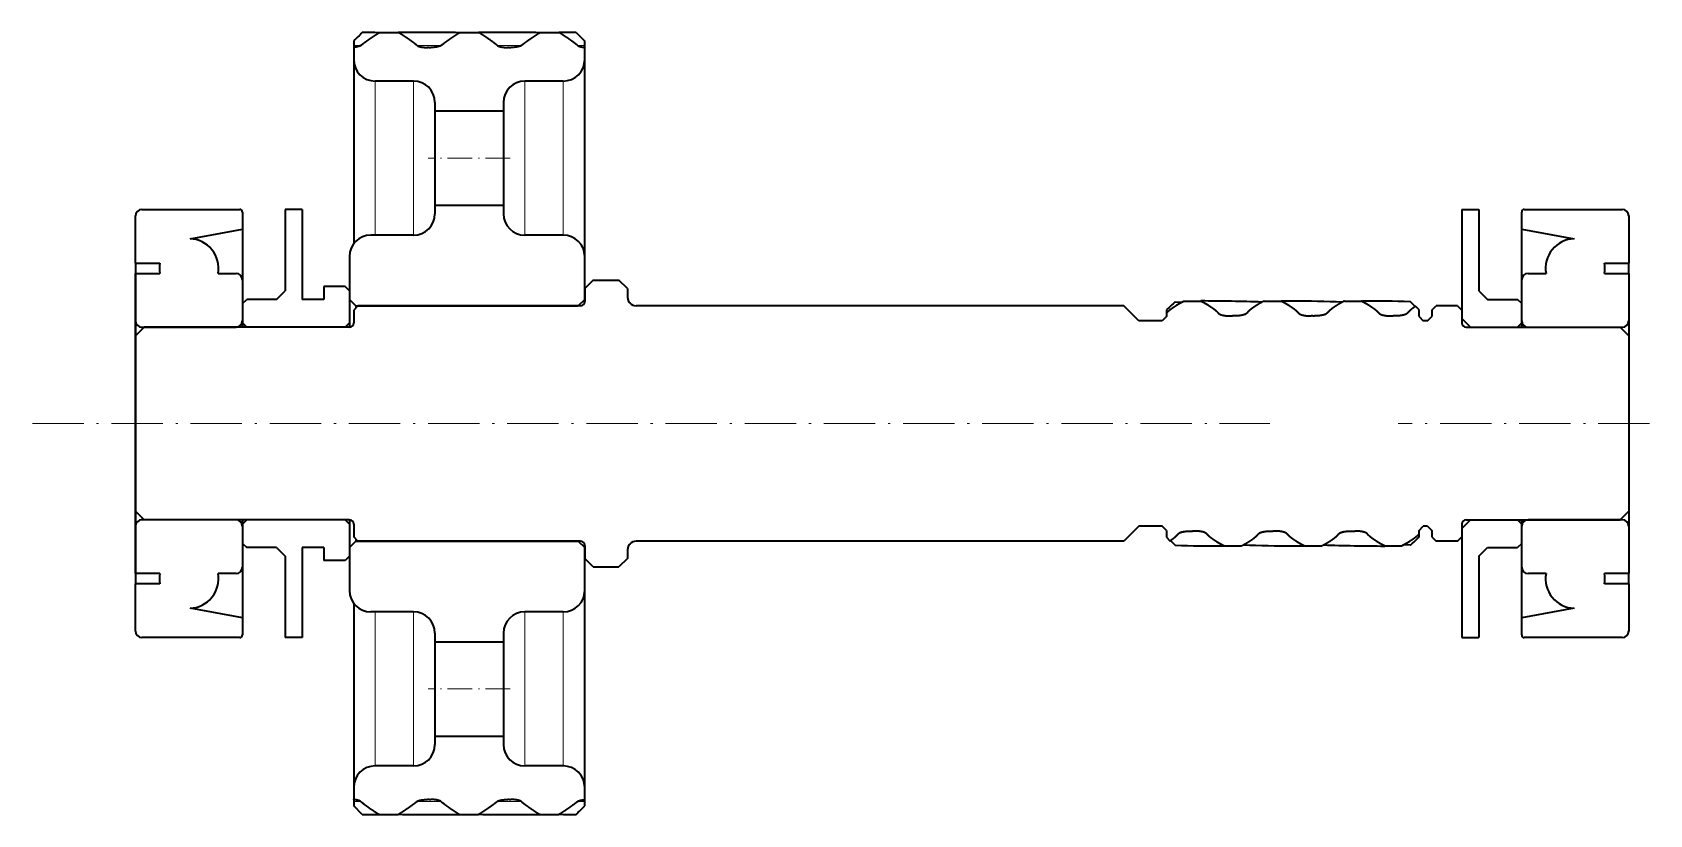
# Model space of a CAD drawing. Extents: x 396 to 774, y 329 to 512.
import ezdxf

# ---------------------------------------------------------------- set-up
doc = ezdxf.new("R2010")
doc.units = 0
doc.linetypes.add('DASHDOT', pattern=[18.5, 12, -3, 0.5, -3])
doc.layers.get('0').update_dxf_attribs({"lineweight": 13})

# ---------------------------------------------------------------- blocks, each defined once
blk = doc.blocks.new('BLOCK1')
at = {"color": 7, "lineweight": 35}
for p, q in [((-217.5, 91.33), (-217.5, 91.31)), ((-213.44, 91.37), (-209.09, 91.37)), ((-194.67, 91.37), (-190.33, 91.37)), ((-175.91, 91.37), (-171.56, 91.37)), ((-167.5, 91.36), (-167.5, 91.35)), ((-167.5, 91.35), (-165.5, 89.35)), ((-219.5, 89.34), (-219.5, 88.3)), ((-219.5, 88.3), (-219.5, 87.84)), ((-219.5, 87.87), (-219.5, 85)), ((-202.27, 87.84), (-202.07, 87.84)), ((-201.88, 87.84), (-202.27, 87.84)), ((-201.88, 87.84), (-201.5, 87.84)), ((-183.5, 87.84), (-183.31, 87.84)), ((-183.12, 87.84), (-183.5, 87.84)), ((-183.12, 87.84), (-182.73, 87.84)), ((-165.5, 88.3), (-165.5, 89.35)), ((-165.5, 87.87), (-165.5, 88.3)), ((-165.5, 85), (-165.5, 87.87)), ((-219.5, 85), (-219.5, 42)), ((-219.5, 85), (-219.5, 84.81)), ((-219.5, 84.81), (-219.5, 84.51)), ((-219.5, 84.23), (-219.5, 83.36)), ((-219.5, 83.36), (-219.5, 83.08)), ((-165.5, 39.01), (-165.5, 85)), ((-219.5, 82.49), (-219.5, 81.66)), ((-219.5, 81.66), (-219.5, 81.41)), ((-219.5, 80.51), (-219.5, 79.72)), ((-219.5, 79.72), (-219.5, 79.5)), ((-205.5, 80), (-214.5, 80)), ((-170.5, 80), (-179.5, 80)), ((-219.5, 78.29), (-219.5, 77.54)), ((-219.5, 77.54), (-219.5, 77.35)), ((-219.5, 75.85), (-219.5, 75.14)), ((-219.5, 75.14), (-219.5, 74.97)), ((-219.5, 73.18), (-219.5, 72.52)), ((-219.5, 72.52), (-219.5, 72.38)), ((-200.5, 75), (-200.5, 73)), ((-200.5, 73), (-200.5, 51)), ((-200.5, 73), (-184.5, 73)), ((-184.5, 75), (-184.5, 73)), ((-184.5, 73), (-184.5, 51)), ((-219.5, 70.29), (-219.5, 69.69)), ((-219.5, 69.69), (-219.5, 69.56)), ((-219.5, 67.21), (-219.5, 66.65)), ((-219.5, 66.65), (-219.5, 66.54)), ((-219.5, 63.92), (-219.5, 63.41)), ((-219.5, 63.41), (-219.5, 63.33)), ((-219.5, 60.44), (-219.5, 59.99)), ((-219.5, 59.99), (-219.5, 59.93)), ((-219.5, 56.79), (-219.5, 56.4)), ((-219.5, 56.4), (-219.5, 56.35)), ((-219.5, 52.97), (-219.5, 52.64)), ((-269, 50), (-246.1, 50)), ((-245.5, 49.4), (-245.5, 45.42)), ((-231.5, 50), (-235.5, 50)), ((-235.5, 50), (-235.5, 31)), ((-231.5, 50), (-231.5, 29)), ((-219.5, 52.64), (-219.5, 52.6)), ((-200.5, 51), (-200.5, 49)), ((-200.5, 51), (-184.5, 51)), ((-184.5, 51), (-184.5, 49)), ((39.5, 50), (43.5, 50)), ((39.5, 50), (39.5, 24.5)), ((43.5, 50), (43.5, 31)), ((53.5, 45.42), (53.5, 49.4)), ((54.1, 50), (77, 50)), ((-270.5, 37.44), (-270.5, 48.5)), ((-257.75, 43.17), (-245.5, 45.42)), ((-245.5, 45.42), (-245.5, 33.56)), ((-219.5, 49), (-219.5, 48.72)), ((-219.5, 48.72), (-219.5, 48.69)), ((53.5, 45.42), (65.75, 43.17)), ((53.5, 28), (53.5, 45.42)), ((78.5, 48.5), (78.5, 37.44)), ((-219.5, 44.88), (-219.5, 44.66)), ((-219.5, 44.66), (-219.5, 44.65)), ((-205.5, 44), (-215.5, 44)), ((-170.5, 44), (-179.5, 44)), ((-220.5, 39), (-220.5, 29)), ((-165.5, 29), (-165.5, 39)), ((-270.5, 37.44), (-264.82, 37.44)), ((-270.5, 37.44), (-270.5, -37.44)), ((-270.5, 35.06), (-264.82, 35.06)), ((-270.5, 24), (-270.5, 35.06)), ((-251.18, 35.06), (-247, 35.06)), ((55, 35.06), (59.18, 35.06)), ((72.82, 37.44), (78.5, 37.44)), ((72.82, 35.06), (78.5, 35.06)), ((78.5, 35.06), (78.5, 37.44)), ((78.5, 35.06), (78.5, 24)), ((-245.5, 33.56), (-245.5, 24)), ((-237.5, 29), (-235.5, 31)), ((-226.5, 32), (-226.5, 29)), ((-221.5, 32), (-226.5, 32)), ((-220.5, 31), (-221.5, 32)), ((-220.5, 31), (-220.5, 23.5)), ((-163.5, 33.5), (-165.5, 31.5)), ((-165.5, 31.5), (-165.5, 28.5)), ((-163.5, 33.5), (-157.5, 33.5)), ((-155.5, 31.5), (-157.5, 33.5)), ((-155.5, 31.5), (-155.5, 29.5)), ((43.5, 31), (45.5, 29)), ((53.5, 24), (53.5, 33.56)), ((-245.5, 28), (-244.5, 29)), ((-245.5, 28), (-245.5, 23.5)), ((-237.5, 29), (-244.5, 29)), ((-226.5, 29), (-231.5, 29)), ((-219, 27.5), (-220.5, 29)), ((-218.5, 27.5), (-219.5, 26.5)), ((-219.5, 26.5), (-219.5, 23.5)), ((-219, 27.5), (-219, 27)), ((-219, 27.5), (-167, 27.5)), ((-166.5, 27.5), (-218.5, 27.5)), ((-167, 27.5), (-165.5, 29)), ((-165.5, 28.5), (-165.5, 29)), ((-39.5, 27.5), (-153.5, 27.5)), ((-36, 24), (-39.5, 27.5)), ((-29.5, 26.52), (-29.5, 25.78)), ((-27.48, 28.4), (-25.94, 28.34)), ((-25.44, 28.61), (-21.47, 28.61)), ((-6.68, 28.61), (-2.7, 28.61)), ((12.08, 28.61), (16.06, 28.61)), ((29.5, 26.59), (28.71, 27.38)), ((29.5, 25), (29.5, 26.59)), ((32.5, 26.5), (33.5, 27.5)), ((32.5, 26.5), (32.5, 25)), ((38.5, 27.5), (33.5, 27.5)), ((38.5, 27.5), (39.5, 26.5)), ((39.5, 26.5), (39.5, 23.5)), ((45.5, 29), (52.5, 29)), ((53.5, 28), (52.5, 29)), ((53.5, 23.5), (53.5, 28)), ((-270.5, -24), (-270.5, 24)), ((-245.5, 24), (-245.5, 22.5)), ((-245.5, 23.5), (-245.5, 22.5)), ((-245.5, 23.5), (-244.5, 22.5)), ((-220.5, 23.5), (-221.5, 22.5)), ((-220.5, 23.5), (-220.5, 22.5)), ((-30.5, 24), (-36, 24)), ((-29.5, 25), (-30.5, 24)), ((-29.5, 25.78), (-29.5, 25.78)), ((-29.5, 25.78), (-29.5, 25)), ((-14.46, 25.12), (-14.07, 25.12)), ((-13.69, 25.12), (-14.07, 25.12)), ((4.69, 25.12), (4.31, 25.12)), ((4.69, 25.12), (5.08, 25.12)), ((23.07, 25.12), (23.45, 25.12)), ((23.84, 25.12), (23.45, 25.12)), ((29.5, 25), (30.5, 24)), ((31.5, 24), (30.5, 24)), ((31.5, 24), (32.5, 25)), ((41.5, 22.5), (39.5, 24.5)), ((53.5, 23.5), (52.5, 22.5)), ((53.5, 22.5), (53.5, 23.5)), ((78.5, 24), (78.5, 20.5)), ((-270.5, 20.5), (-268.5, 22.5)), ((-270.5, -20.5), (-270.5, 20.5)), ((-269, 22.5), (-247, 22.5)), ((-220.5, 22.5), (-268.5, 22.5)), ((-221.5, 22.5), (-244.5, 22.5)), ((40.5, 22.5), (76.5, 22.5)), ((41.5, 22.5), (52.5, 22.5)), ((55, 22.5), (77, 22.5)), ((78.5, 20.5), (76.5, 22.5)), ((78.5, 20.5), (78.5, -20.5)), ((-270.5, -20.5), (-268.5, -22.5)), ((-247, -22.5), (-269, -22.5)), ((-220.5, -22.5), (-268.5, -22.5)), ((-245.5, -22.5), (-245.5, -23.5)), ((-245.5, -23.5), (-244.5, -22.5)), ((-245.5, -22.5), (-245.5, -24)), ((-221.5, -22.5), (-244.5, -22.5)), ((-220.5, -23.5), (-221.5, -22.5)), ((-220.5, -22.5), (-220.5, -23.5)), ((41.5, -22.5), (39.5, -24.5)), ((40.5, -22.5), (76.5, -22.5)), ((41.5, -22.5), (52.5, -22.5)), ((53.5, -23.5), (52.5, -22.5)), ((53.5, -23.5), (53.5, -22.5)), ((77, -22.5), (55, -22.5)), ((78.5, -20.5), (76.5, -22.5)), ((78.5, -20.5), (78.5, -24)), ((-270.5, -35.06), (-270.5, -24)), ((-245.5, -23.5), (-245.5, -28)), ((-245.5, -24), (-245.5, -33.56)), ((-220.5, -23.5), (-220.5, -31)), ((-219.5, -23.5), (-219.5, -26.5)), ((-36, -24), (-39.5, -27.5)), ((-30.5, -24), (-36, -24)), ((-29.5, -25), (-30.5, -24)), ((-29.5, -25), (-29.5, -25.58)), ((-29.5, -25), (-29.5, -26.59)), ((-23.84, -25.12), (-23.45, -25.12)), ((-23.07, -25.12), (-23.45, -25.12)), ((-5.15, -25.12), (-5.08, -25.12)), ((-5.08, -25.12), (-4.69, -25.12)), ((-4.31, -25.12), (-4.69, -25.12)), ((13.61, -25.12), (13.69, -25.12)), ((13.69, -25.12), (14.07, -25.12)), ((14.07, -25.12), (14.46, -25.12)), ((29.5, -25), (30.5, -24)), ((29.5, -25.78), (29.5, -25)), ((29.5, -26.52), (29.5, -25.78)), ((29.5, -25.78), (29.5, -25.78)), ((31.5, -24), (30.5, -24)), ((31.5, -24), (32.5, -25)), ((32.5, -25), (32.5, -26.5)), ((39.5, -23.5), (39.5, -26.5)), ((39.5, -24.5), (39.5, -50)), ((53.5, -28), (53.5, -23.5)), ((53.5, -33.56), (53.5, -24)), ((78.5, -24), (78.5, -35.06)), ((-245.5, -28), (-244.5, -29)), ((-237.5, -29), (-244.5, -29)), ((-237.5, -29), (-235.5, -31)), ((-231.5, -29), (-231.5, -50)), ((-226.5, -29), (-231.5, -29)), ((-226.5, -29), (-226.5, -32)), ((-219, -27.5), (-220.5, -29)), ((-220.5, -29), (-220.5, -39)), ((-218.5, -27.5), (-219.5, -26.5)), ((-219, -27), (-219, -27.5)), ((-219, -27.5), (-167, -27.5)), ((-166.5, -27.5), (-218.5, -27.5)), ((-167, -27.5), (-165.5, -29)), ((-165.5, -28.5), (-165.5, -31.5)), ((-165.5, -29), (-165.5, -28.5)), ((-165.5, -39), (-165.5, -29)), ((-155.5, -29.5), (-155.5, -31.5)), ((-39.5, -27.5), (-153.5, -27.5)), ((-29.5, -26.59), (-28.71, -27.38)), ((-16.06, -28.61), (-12.08, -28.61)), ((2.7, -28.61), (6.68, -28.61)), ((21.47, -28.61), (25.44, -28.61)), ((27.48, -28.4), (25.94, -28.34)), ((32.5, -26.5), (33.5, -27.5)), ((38.5, -27.5), (33.5, -27.5)), ((38.5, -27.5), (39.5, -26.5)), ((43.5, -31), (45.5, -29)), ((45.5, -29), (52.5, -29)), ((53.5, -28), (52.5, -29)), ((53.5, -45.42), (53.5, -28)), ((-245.5, -33.56), (-245.5, -45.42)), ((-235.5, -31), (-235.5, -50)), ((-221.5, -32), (-226.5, -32)), ((-220.5, -31), (-221.5, -32)), ((-163.5, -33.5), (-165.5, -31.5)), ((-163.5, -33.5), (-157.5, -33.5)), ((-155.5, -31.5), (-157.5, -33.5)), ((43.5, -31), (43.5, -50)), ((-264.82, -35.06), (-270.5, -35.06)), ((-264.82, -37.44), (-270.5, -37.44)), ((-270.5, -48.5), (-270.5, -37.44)), ((-247, -35.06), (-251.18, -35.06)), ((59.18, -35.06), (55, -35.06)), ((78.5, -35.06), (72.82, -35.06)), ((78.5, -37.44), (72.82, -37.44)), ((78.5, -37.44), (78.5, -35.06)), ((78.5, -37.44), (78.5, -48.5)), ((-165.5, -85), (-165.5, -39.01)), ((-245.5, -45.42), (-257.75, -43.17)), ((-219.5, -42), (-219.5, -85)), ((-219.5, -45.15), (-219.5, -45.17)), ((-219.5, -45.17), (-219.5, -45.39)), ((-205.5, -44), (-215.5, -44)), ((-170.5, -44), (-179.5, -44)), ((65.75, -43.17), (53.5, -45.42)), ((-245.5, -45.42), (-245.5, -49.4)), ((-200.5, -49), (-200.5, -51)), ((-184.5, -49), (-184.5, -51)), ((53.5, -49.4), (53.5, -45.42)), ((-246.1, -50), (-269, -50)), ((-231.5, -50), (-235.5, -50)), ((-219.5, -49.18), (-219.5, -49.21)), ((-219.5, -49.21), (-219.5, -49.49)), ((-200.5, -51), (-200.5, -73)), ((-200.5, -51), (-184.5, -51)), ((-184.5, -51), (-184.5, -73)), ((39.5, -50), (43.5, -50)), ((77, -50), (54.1, -50)), ((-219.5, -53.06), (-219.5, -53.1)), ((-219.5, -53.1), (-219.5, -53.45)), ((-219.5, -56.79), (-219.5, -56.85)), ((-219.5, -56.85), (-219.5, -57.25)), ((-219.5, -60.35), (-219.5, -60.42)), ((-219.5, -60.42), (-219.5, -60.88)), ((-219.5, -63.73), (-219.5, -63.82)), ((-219.5, -63.82), (-219.5, -64.33)), ((-219.5, -66.92), (-219.5, -67.03)), ((-219.5, -67.03), (-219.5, -67.59)), ((-219.5, -69.92), (-219.5, -70.04)), ((-219.5, -70.04), (-219.5, -70.66)), ((-219.5, -72.7), (-219.5, -72.85)), ((-219.5, -72.85), (-219.5, -73.52)), ((-219.5, -75.28), (-219.5, -75.45)), ((-219.5, -75.45), (-219.5, -76.16)), ((-200.5, -73), (-200.5, -75)), ((-200.5, -73), (-184.5, -73)), ((-184.5, -73), (-184.5, -75)), ((-219.5, -77.63), (-219.5, -77.82)), ((-219.5, -77.82), (-219.5, -78.58)), ((-219.5, -79.75), (-219.5, -79.97)), ((-219.5, -79.97), (-219.5, -80.76)), ((-219.5, -81.63), (-219.5, -81.88)), ((-219.5, -81.88), (-219.5, -82.72)), ((-205.5, -80), (-214.5, -80)), ((-170.5, -80), (-179.5, -80)), ((-219.5, -83.27), (-219.5, -83.55)), ((-219.5, -83.55), (-219.5, -84.42)), ((-219.5, -84.67), (-219.5, -84.97)), ((-219.5, -84.97), (-219.5, -85)), ((-219.5, -85), (-219.5, -87.87)), ((-165.5, -87.87), (-165.5, -85)), ((-219.5, -87.87), (-219.5, -88.3)), ((-219.5, -88.3), (-219.5, -89.35)), ((-217.5, -91.35), (-219.5, -89.35)), ((-201.88, -87.84), (-202.27, -87.84)), ((-201.88, -87.84), (-201.5, -87.84)), ((-201.69, -87.84), (-201.5, -87.84)), ((-183.12, -87.84), (-183.5, -87.84)), ((-183.12, -87.84), (-182.73, -87.84)), ((-182.93, -87.84), (-182.73, -87.84)), ((-165.5, -88.3), (-165.5, -87.87)), ((-165.5, -89.34), (-165.5, -88.3)), ((-217.5, -91.36), (-217.5, -91.35)), ((-213.44, -91.37), (-209.09, -91.37)), ((-194.67, -91.37), (-190.33, -91.37)), ((-175.91, -91.37), (-171.56, -91.37)), ((-167.5, -91.33), (-167.5, -91.31))]:
    blk.add_line(p, q, dxfattribs=at)
at = {"color": 7, "lineweight": 13}
for p, q in [((-219.5, 88.3), (-217.87, 88.29)), ((-167.15, 88.3), (-165.5, 88.3)), ((-214.5, 80), (-214.5, 44)), ((-205.5, 80), (-205.5, 44)), ((-179.5, 80), (-179.5, 44)), ((-170.5, 44), (-170.5, 80)), ((-269, 22), (-269, 22.5)), ((77, 22.5), (77, 22)), ((-269, -22.5), (-269, -22)), ((77, -22), (77, -22.5)), ((-214.5, -44), (-214.5, -80)), ((-205.5, -44), (-205.5, -80)), ((-179.5, -44), (-179.5, -80)), ((-170.5, -80), (-170.5, -44)), ((-219.5, -88.3), (-217.85, -88.3)), ((-167.13, -88.29), (-165.5, -88.3))]:
    blk.add_line(p, q, dxfattribs=at)
at = {"color": 7, "lineweight": 35}
for centre, radius, start, end in [((123.55, -256.92), 487.42, 134.4024, 134.7324), ((-227.85, -1221.5), 1312.87, 89.37647, 89.54827), ((-209.1, -1223.24), 1314.61, 89.37662, 89.99942), ((-190.32, -1223.26), 1314.63, 89.37731, 90.0001), ((-171.55, -1220.53), 1311.9, 89.82301, 90.00038), ((-214.5, 85), 5, 180, 270), ((-170.5, 85), 5, 270, 0), ((-205.5, 75), 5, 360, 90), ((-179.5, 75), 5, 90, 180), ((-269, 48.5), 1.5, 90, 180), ((-246.1, 49.4), 0.6, 0, 90), ((54.1, 49.4), 0.6, 90, 180), ((77, 48.5), 1.5, 0, 90), ((-205.5, 49), 5, 270, 0), ((-179.5, 49), 5, 180, 270), ((-258, 36.25), 6.92, 350.0729, 87.9442), ((-215.5, 39), 5, 90, 180), ((-170.5, 39), 5, 0, 90), ((66, 36.25), 6.92, 92.0558, 189.9271), ((-258, 36.25), 6.92, 170.0729, 189.9271), ((-247, 33.56), 1.5, 0, 90), ((55, 33.56), 1.5, 90, 180), ((66, 36.25), 6.92, 350.0729, 9.9271), ((-166.5, 28.5), 1, 270, 360), ((-153.5, 29.5), 2, 180, 270), ((28.89, -34.31), 84.32, 131.9532, 133.8279), ((-21.5, -355.63), 384.25, 87.8641, 89.9952), ((-2.69, -351.43), 380.04, 89.5947, 90.0021), ((-2.72, -354.9), 383.51, 87.8614, 89.593), ((16.07, -354.34), 382.95, 88.2923, 90.0008), ((-145.6, -150.49), 248.94, 45.584, 45.9531), ((-269, 24), 1.5, 180, 270), ((-247, 24), 1.5, 270, 0), ((-220.5, 23.5), 1, 270, 0), ((40.5, 23.5), 1, 180, 270), ((55, 24), 1.5, 180, 270), ((77, 24), 1.5, 270, 0), ((-269, -24), 1.5, 90, 180), ((-247, -24), 1.5, 0, 90), ((-220.5, -23.5), 1, 0, 90), ((40.5, -23.5), 1, 90, 180), ((55, -24), 1.5, 90, 180), ((77, -24), 1.5, 360, 90), ((-166.5, -28.5), 1, 0, 90), ((-153.5, -29.5), 2, 90, 180), ((145.6, 150.49), 248.94, 225.584, 225.9531), ((-16.07, 354.34), 382.95, 268.2923, 270.0008), ((2.73, 354.67), 383.28, 267.8588, 269.5913), ((2.69, 351.43), 380.04, 269.5947, 270.0021), ((21.5, 355.63), 384.25, 267.8641, 269.9952), ((-28.89, 34.31), 84.32, 311.9532, 313.8279), ((-247, -33.56), 1.5, 270, 0), ((55, -33.56), 1.5, 180, 270), ((-258, -36.25), 6.92, 170.0729, 189.9271), ((-258, -36.25), 6.92, 272.0558, 9.9271), ((66, -36.25), 6.92, 170.0729, 267.9442), ((66, -36.25), 6.92, 350.0729, 9.9271), ((-215.5, -39), 5, 180, 270), ((-170.5, -39), 5, 270, 0), ((-205.5, -49), 5, 0, 90), ((-179.5, -49), 5, 90, 180), ((-269, -48.5), 1.5, 180, 270), ((77, -48.5), 1.5, 270, 0), ((-246.1, -49.4), 0.6, 270, 0), ((54.1, -49.4), 0.6, 180, 270), ((-205.5, -75), 5, 270, 0), ((-179.5, -75), 5, 180, 270), ((-214.5, -85), 5, 90, 180), ((-170.5, -85), 5, 0, 90), ((-508.55, 256.92), 487.42, 314.4024, 314.7324), ((-213.45, 1220.53), 1311.9, 269.82301, 270.00038), ((-194.68, 1223.26), 1314.63, 269.37731, 270.0001), ((-175.9, 1223.24), 1314.61, 269.37662, 269.99942), ((-157.14, 1223.07), 1314.44, 269.37684, 269.54844)]:
    blk.add_arc(centre, radius, start, end, dxfattribs=at)
at = {"color": 7, "lineweight": 13}
for centre, start, end in [((-204.69, -1271.63), 89.7648, 89.99957), ((-185.91, -1271.63), 89.7655, 90.00027), ((-199.09, 1271.63), 269.7655, 270.00027), ((-180.31, 1271.63), 269.7648, 269.99957)]:
    blk.add_arc(centre, 1359.94, start, end, dxfattribs=at)
at = {"color": 7, "lineweight": 35}
for points, knots in [([(-217.85, 88.3), (-217.82, 88.33), (-217.78, 88.36), (-217.74, 88.39), (-217.67, 88.44), (-217.6, 88.5), (-217.57, 88.52), (-217.46, 88.61), (-217.36, 88.69), (-217.29, 88.74), (-216.63, 89.25), (-215.94, 89.73), (-215.32, 90.16), (-214.57, 90.65), (-213.81, 91.14), (-213.68, 91.22), (-213.56, 91.29), (-213.44, 91.37)], [0, 0, 0, 0, 0, 0, 0.327486, 0.327486, 0.327486, 0.655817, 0.655817, 0.655817, 1.310832, 1.310832, 1.310832, 6.681291, 6.681291, 6.681291, 7.703729, 7.703729, 7.703729, 7.703729, 7.703729, 7.703729]), ([(-204.68, 88.3), (-204.71, 88.33), (-204.75, 88.36), (-204.78, 88.39), (-204.85, 88.44), (-204.92, 88.5), (-204.96, 88.52), (-205.06, 88.61), (-205.17, 88.69), (-205.24, 88.74), (-205.9, 89.25), (-206.58, 89.73), (-207.21, 90.16), (-207.96, 90.65), (-208.72, 91.14), (-208.84, 91.22), (-208.97, 91.29), (-209.09, 91.37)], [0, 0, 0, 0, 0, 0, 0.327486, 0.327486, 0.327486, 0.655818, 0.655818, 0.655818, 1.310835, 1.310835, 1.310835, 6.681308, 6.681308, 6.681308, 7.70375, 7.70375, 7.70375, 7.70375, 7.70375, 7.70375]), ([(-199.09, 88.3), (-199.05, 88.33), (-199.02, 88.36), (-198.98, 88.39), (-198.91, 88.44), (-198.84, 88.5), (-198.81, 88.52), (-198.7, 88.61), (-198.59, 88.69), (-198.52, 88.74), (-197.86, 89.25), (-197.18, 89.73), (-196.56, 90.16), (-195.81, 90.65), (-195.04, 91.14), (-194.92, 91.22), (-194.8, 91.29), (-194.67, 91.37)], [0, 0, 0, 0, 0, 0, 0.327485, 0.327485, 0.327485, 0.655816, 0.655816, 0.655816, 1.310831, 1.310831, 1.310831, 6.681286, 6.681286, 6.681286, 7.703723, 7.703723, 7.703723, 7.703723, 7.703723, 7.703723]), ([(-185.91, 88.3), (-185.95, 88.33), (-185.98, 88.36), (-186.02, 88.39), (-186.09, 88.44), (-186.16, 88.5), (-186.19, 88.52), (-186.3, 88.61), (-186.41, 88.69), (-186.48, 88.74), (-187.14, 89.25), (-187.82, 89.73), (-188.44, 90.16), (-189.19, 90.65), (-189.96, 91.14), (-190.08, 91.22), (-190.2, 91.29), (-190.33, 91.37)], [0, 0, 0, 0, 0, 0, 0.327485, 0.327485, 0.327485, 0.655816, 0.655816, 0.655816, 1.310831, 1.310831, 1.310831, 6.681285, 6.681285, 6.681285, 7.703723, 7.703723, 7.703723, 7.703723, 7.703723, 7.703723]), ([(-180.32, 88.3), (-180.29, 88.33), (-180.25, 88.36), (-180.22, 88.39), (-180.15, 88.44), (-180.08, 88.5), (-180.04, 88.52), (-179.94, 88.61), (-179.83, 88.69), (-179.76, 88.74), (-179.1, 89.25), (-178.42, 89.73), (-177.79, 90.16), (-177.04, 90.65), (-176.28, 91.14), (-176.16, 91.22), (-176.03, 91.29), (-175.91, 91.37)], [0, 0, 0, 0, 0, 0, 0.327486, 0.327486, 0.327486, 0.655818, 0.655818, 0.655818, 1.310835, 1.310835, 1.310835, 6.681308, 6.681308, 6.681308, 7.70375, 7.70375, 7.70375, 7.70375, 7.70375, 7.70375]), ([(-167.15, 88.3), (-167.18, 88.33), (-167.22, 88.36), (-167.26, 88.39), (-167.33, 88.44), (-167.4, 88.5), (-167.43, 88.52), (-167.54, 88.61), (-167.64, 88.69), (-167.71, 88.74), (-168.37, 89.25), (-169.06, 89.73), (-169.68, 90.16), (-170.43, 90.65), (-171.19, 91.14), (-171.32, 91.22), (-171.44, 91.29), (-171.56, 91.37)], [0, 0, 0, 0, 0, 0, 0.327486, 0.327486, 0.327486, 0.655817, 0.655817, 0.655817, 1.310832, 1.310832, 1.310832, 6.681291, 6.681291, 6.681291, 7.703729, 7.703729, 7.703729, 7.703729, 7.703729, 7.703729]), ([(-217.85, 88.3), (-217.96, 88.22), (-218.09, 88.16), (-218.22, 88.11), (-218.39, 88.05), (-218.57, 88.01), (-218.62, 88), (-218.71, 87.98), (-218.8, 87.96), (-218.85, 87.95), (-219.01, 87.93), (-219.17, 87.9), (-219.28, 87.89), (-219.39, 87.88), (-219.5, 87.87)], [0, 0, 0, 0, 0, 0, 1.035081, 1.035081, 1.035081, 1.36834, 1.36834, 1.36834, 1.735785, 1.735785, 1.735785, 2.553769, 2.553769, 2.553769, 2.553769, 2.553769, 2.553769]), ([(-204.68, 88.3), (-204.56, 88.22), (-204.44, 88.16), (-204.31, 88.11), (-204.13, 88.05), (-203.95, 88.01), (-203.91, 88), (-203.82, 87.98), (-203.73, 87.96), (-203.68, 87.95), (-203.46, 87.91), (-203.23, 87.89), (-203.06, 87.87), (-202.8, 87.85), (-202.53, 87.84), (-202.44, 87.84), (-202.36, 87.84), (-202.27, 87.84)], [0, 0, 0, 0, 0, 0, 1.035083, 1.035083, 1.035083, 1.368342, 1.368342, 1.368342, 1.735787, 1.735787, 1.735787, 3.02228, 3.02228, 3.02228, 3.677515, 3.677515, 3.677515, 3.677515, 3.677515, 3.677515]), ([(-199.09, 88.3), (-199.2, 88.22), (-199.33, 88.16), (-199.45, 88.11), (-199.63, 88.05), (-199.81, 88.01), (-199.85, 88), (-199.95, 87.98), (-200.04, 87.96), (-200.09, 87.95), (-200.31, 87.91), (-200.53, 87.89), (-200.7, 87.87), (-200.97, 87.85), (-201.23, 87.84), (-201.32, 87.84), (-201.41, 87.84), (-201.5, 87.84)], [0, 0, 0, 0, 0, 0, 1.03508, 1.03508, 1.03508, 1.368338, 1.368338, 1.368338, 1.735783, 1.735783, 1.735783, 3.022275, 3.022275, 3.022275, 3.67751, 3.67751, 3.67751, 3.67751, 3.67751, 3.67751]), ([(-185.91, 88.3), (-185.8, 88.22), (-185.67, 88.16), (-185.55, 88.11), (-185.37, 88.05), (-185.19, 88.01), (-185.15, 88), (-185.05, 87.98), (-184.96, 87.96), (-184.91, 87.95), (-184.69, 87.91), (-184.47, 87.89), (-184.3, 87.87), (-184.03, 87.85), (-183.77, 87.84), (-183.68, 87.84), (-183.59, 87.84), (-183.5, 87.84)], [0, 0, 0, 0, 0, 0, 1.03508, 1.03508, 1.03508, 1.368338, 1.368338, 1.368338, 1.735783, 1.735783, 1.735783, 3.022275, 3.022275, 3.022275, 3.67751, 3.67751, 3.67751, 3.67751, 3.67751, 3.67751]), ([(-180.32, 88.3), (-180.44, 88.22), (-180.56, 88.16), (-180.69, 88.11), (-180.87, 88.05), (-181.05, 88.01), (-181.09, 88), (-181.18, 87.98), (-181.27, 87.96), (-181.32, 87.95), (-181.54, 87.91), (-181.77, 87.89), (-181.94, 87.87), (-182.2, 87.85), (-182.47, 87.84), (-182.56, 87.84), (-182.64, 87.84), (-182.73, 87.84)], [0, 0, 0, 0, 0, 0, 1.035083, 1.035083, 1.035083, 1.368342, 1.368342, 1.368342, 1.735787, 1.735787, 1.735787, 3.02228, 3.02228, 3.02228, 3.677515, 3.677515, 3.677515, 3.677515, 3.677515, 3.677515]), ([(-167.15, 88.3), (-167.04, 88.22), (-166.91, 88.16), (-166.78, 88.11), (-166.61, 88.05), (-166.43, 88.01), (-166.38, 88), (-166.29, 87.98), (-166.2, 87.96), (-166.15, 87.95), (-165.99, 87.93), (-165.83, 87.9), (-165.72, 87.89), (-165.61, 87.88), (-165.5, 87.87)], [0, 0, 0, 0, 0, 0, 1.035081, 1.035081, 1.035081, 1.36834, 1.36834, 1.36834, 1.735785, 1.735785, 1.735785, 2.553769, 2.553769, 2.553769, 2.553769, 2.553769, 2.553769]), ([(-29.5, 25.78), (-29.48, 25.8), (-29.45, 25.83), (-29.43, 25.86), (-29.39, 25.91), (-29.34, 25.96), (-29.32, 25.99), (-29.23, 26.08), (-29.15, 26.17), (-29.09, 26.23), (-28.94, 26.37), (-28.79, 26.5), (-28.7, 26.57), (-28.51, 26.73), (-28.31, 26.88), (-28.19, 26.96), (-27.77, 27.26), (-27.34, 27.54), (-27.03, 27.73), (-26.52, 28.03), (-26.01, 28.31), (-25.82, 28.41), (-25.63, 28.51), (-25.44, 28.61)], [0, 0, 0, 0, 0, 0, 0.278448, 0.278448, 0.278448, 0.556895, 0.556895, 0.556895, 1.184296, 1.184296, 1.184296, 1.968452, 1.968452, 1.968452, 2.933581, 2.933581, 2.933581, 5.507985, 5.507985, 5.507985, 6.973991, 6.973991, 6.973991, 6.973991, 6.973991, 6.973991]), ([(-21.47, 28.61), (-21.19, 28.47), (-20.92, 28.32), (-20.65, 28.17), (-20.16, 27.89), (-19.67, 27.6), (-19.46, 27.46), (-19.08, 27.21), (-18.71, 26.95), (-18.55, 26.84), (-18.27, 26.62), (-18.01, 26.4), (-17.9, 26.3), (-17.77, 26.18), (-17.66, 26.06), (-17.64, 26.05), (-17.61, 26.01), (-17.58, 25.97), (-17.56, 25.95), (-17.53, 25.91), (-17.5, 25.88), (-17.48, 25.86), (-17.45, 25.82), (-17.42, 25.79), (-17.4, 25.77), (-17.26, 25.63), (-17.07, 25.52), (-16.9, 25.45), (-16.59, 25.35), (-16.27, 25.28), (-16.14, 25.26), (-15.93, 25.22), (-15.72, 25.19), (-15.64, 25.18), (-15.48, 25.17), (-15.32, 25.15), (-15.23, 25.15), (-15.03, 25.13), (-14.83, 25.13), (-14.7, 25.12), (-14.58, 25.12), (-14.46, 25.12)], [0, 0, 0, 0, 0, 0, 2.140938, 2.140938, 2.140938, 3.888678, 3.888678, 3.888678, 5.264898, 5.264898, 5.264898, 6.30555, 6.30555, 6.30555, 6.494264, 6.494264, 6.494264, 6.682978, 6.682978, 6.682978, 6.871665, 6.871665, 6.871665, 7.060352, 7.060352, 7.060352, 8.536384, 8.536384, 8.536384, 9.555922, 9.555922, 9.555922, 10.166972, 10.166972, 10.166972, 10.778023, 10.778023, 10.778023, 11.70214, 11.70214, 11.70214, 11.70214, 11.70214, 11.70214]), ([(-6.68, 28.61), (-6.95, 28.47), (-7.23, 28.32), (-7.5, 28.17), (-7.99, 27.89), (-8.47, 27.6), (-8.69, 27.46), (-9.07, 27.21), (-9.44, 26.95), (-9.6, 26.84), (-9.88, 26.62), (-10.14, 26.4), (-10.25, 26.3), (-10.37, 26.18), (-10.49, 26.06), (-10.5, 26.05), (-10.54, 26.01), (-10.57, 25.97), (-10.59, 25.95), (-10.62, 25.91), (-10.65, 25.88), (-10.66, 25.86), (-10.69, 25.82), (-10.73, 25.79), (-10.74, 25.77), (-10.89, 25.63), (-11.08, 25.52), (-11.25, 25.45), (-11.55, 25.35), (-11.87, 25.28), (-12, 25.26), (-12.21, 25.22), (-12.43, 25.19), (-12.51, 25.18), (-12.67, 25.17), (-12.83, 25.15), (-12.91, 25.15), (-13.11, 25.13), (-13.32, 25.13), (-13.44, 25.12), (-13.57, 25.12), (-13.69, 25.12)], [0, 0, 0, 0, 0, 0, 2.140968, 2.140968, 2.140968, 3.888729, 3.888729, 3.888729, 5.264962, 5.264962, 5.264962, 6.305622, 6.305622, 6.305622, 6.494336, 6.494336, 6.494336, 6.683051, 6.683051, 6.683051, 6.871739, 6.871739, 6.871739, 7.060427, 7.060427, 7.060427, 8.536469, 8.536469, 8.536469, 9.556014, 9.556014, 9.556014, 10.167067, 10.167067, 10.167067, 10.778121, 10.778121, 10.778121, 11.702231, 11.702231, 11.702231, 11.702231, 11.702231, 11.702231]), ([(-2.7, 28.61), (-2.43, 28.47), (-2.15, 28.32), (-1.88, 28.17), (-1.39, 27.89), (-0.91, 27.6), (-0.69, 27.46), (-0.31, 27.22), (0.06, 26.95), (0.22, 26.84), (0.49, 26.62), (0.76, 26.4), (0.87, 26.3), (0.99, 26.18), (1.1, 26.06), (1.12, 26.05), (1.15, 26.01), (1.19, 25.97), (1.2, 25.95), (1.24, 25.92), (1.27, 25.88), (1.28, 25.86), (1.31, 25.82), (1.34, 25.79), (1.36, 25.77), (1.51, 25.63), (1.69, 25.53), (1.87, 25.45), (2.17, 25.35), (2.49, 25.28), (2.62, 25.26), (2.83, 25.22), (3.04, 25.19), (3.13, 25.18), (3.29, 25.17), (3.45, 25.15), (3.53, 25.15), (3.73, 25.13), (3.94, 25.13), (4.06, 25.12), (4.18, 25.12), (4.31, 25.12)], [0, 0, 0, 0, 0, 0, 2.140978, 2.140978, 2.140978, 3.888776, 3.888776, 3.888776, 5.265053, 5.265053, 5.265053, 6.305749, 6.305749, 6.305749, 6.494469, 6.494469, 6.494469, 6.683189, 6.683189, 6.683189, 6.871883, 6.871883, 6.871883, 7.060577, 7.060577, 7.060577, 8.536647, 8.536647, 8.536647, 9.55623, 9.55623, 9.55623, 10.16731, 10.16731, 10.16731, 10.778389, 10.778389, 10.778389, 11.702602, 11.702602, 11.702602, 11.702602, 11.702602, 11.702602]), ([(12.08, 28.61), (11.81, 28.47), (11.54, 28.32), (11.26, 28.17), (10.77, 27.89), (10.29, 27.6), (10.08, 27.46), (9.69, 27.21), (9.32, 26.95), (9.16, 26.84), (8.89, 26.62), (8.63, 26.4), (8.52, 26.3), (8.39, 26.18), (8.28, 26.06), (8.26, 26.05), (8.23, 26.01), (8.19, 25.97), (8.18, 25.95), (8.15, 25.91), (8.12, 25.88), (8.1, 25.86), (8.07, 25.82), (8.04, 25.79), (8.02, 25.77), (7.87, 25.63), (7.69, 25.52), (7.51, 25.45), (7.21, 25.35), (6.89, 25.28), (6.76, 25.26), (6.55, 25.22), (6.34, 25.19), (6.26, 25.18), (6.1, 25.17), (5.93, 25.15), (5.85, 25.15), (5.65, 25.13), (5.44, 25.13), (5.32, 25.12), (5.2, 25.12), (5.08, 25.12)], [0, 0, 0, 0, 0, 0, 2.140877, 2.140877, 2.140877, 3.888587, 3.888587, 3.888587, 5.264795, 5.264795, 5.264795, 6.305444, 6.305444, 6.305444, 6.494159, 6.494159, 6.494159, 6.682873, 6.682873, 6.682873, 6.87156, 6.87156, 6.87156, 7.060248, 7.060248, 7.060248, 8.536264, 8.536264, 8.536264, 9.555814, 9.555814, 9.555814, 10.166877, 10.166877, 10.166877, 10.77794, 10.77794, 10.77794, 11.702165, 11.702165, 11.702165, 11.702165, 11.702165, 11.702165]), ([(16.06, 28.61), (16.34, 28.47), (16.61, 28.32), (16.88, 28.17), (17.37, 27.89), (17.86, 27.6), (18.07, 27.46), (18.45, 27.21), (18.82, 26.95), (18.98, 26.84), (19.26, 26.62), (19.52, 26.4), (19.63, 26.3), (19.75, 26.18), (19.87, 26.06), (19.88, 26.05), (19.92, 26.01), (19.95, 25.97), (19.97, 25.95), (20, 25.91), (20.03, 25.88), (20.04, 25.86), (20.08, 25.82), (20.11, 25.79), (20.12, 25.77), (20.27, 25.63), (20.46, 25.52), (20.63, 25.45), (20.94, 25.35), (21.25, 25.28), (21.38, 25.26), (21.6, 25.22), (21.81, 25.19), (21.89, 25.18), (22.05, 25.17), (22.21, 25.15), (22.29, 25.15), (22.5, 25.13), (22.7, 25.13), (22.82, 25.12), (22.95, 25.12), (23.07, 25.12)], [0, 0, 0, 0, 0, 0, 2.140872, 2.140872, 2.140872, 3.888572, 3.888572, 3.888572, 5.26477, 5.26477, 5.26477, 6.305412, 6.305412, 6.305412, 6.494125, 6.494125, 6.494125, 6.682838, 6.682838, 6.682838, 6.871524, 6.871524, 6.871524, 7.06021, 7.06021, 7.06021, 8.53622, 8.53622, 8.53622, 9.55576, 9.55576, 9.55576, 10.166816, 10.166816, 10.166816, 10.777872, 10.777872, 10.777872, 11.702067, 11.702067, 11.702067, 11.702067, 11.702067, 11.702067]), ([(28.71, 27.38), (28.65, 27.34), (28.6, 27.3), (28.54, 27.26), (28.32, 27.11), (28.1, 26.96), (27.93, 26.84), (27.66, 26.63), (27.39, 26.41), (27.28, 26.31), (27.16, 26.19), (27.05, 26.07), (27.03, 26.05), (26.99, 26.01), (26.96, 25.97), (26.95, 25.96), (26.91, 25.92), (26.88, 25.88), (26.87, 25.86), (26.84, 25.83), (26.81, 25.79), (26.79, 25.78), (26.64, 25.63), (26.46, 25.53), (26.28, 25.45), (25.98, 25.35), (25.66, 25.28), (25.53, 25.26), (25.32, 25.22), (25.11, 25.19), (25.03, 25.18), (24.87, 25.17), (24.71, 25.15), (24.63, 25.15), (24.42, 25.13), (24.21, 25.13), (24.09, 25.12), (23.96, 25.12), (23.84, 25.12)], [1.274245, 1.274245, 1.274245, 1.274245, 1.274245, 1.274245, 1.749325, 1.749325, 1.749325, 3.128719, 3.128719, 3.128719, 4.172151, 4.172151, 4.172151, 4.361447, 4.361447, 4.361447, 4.550743, 4.550743, 4.550743, 4.740007, 4.740007, 4.740007, 4.929271, 4.929271, 4.929271, 6.401664, 6.401664, 6.401664, 7.419273, 7.419273, 7.419273, 8.029328, 8.029328, 8.029328, 8.639383, 8.639383, 8.639383, 9.576653, 9.576653, 9.576653, 9.576653, 9.576653, 9.576653]), ([(-28.71, -27.38), (-28.65, -27.34), (-28.6, -27.3), (-28.54, -27.26), (-28.32, -27.11), (-28.1, -26.96), (-27.93, -26.84), (-27.66, -26.63), (-27.39, -26.41), (-27.28, -26.31), (-27.16, -26.19), (-27.05, -26.07), (-27.03, -26.05), (-26.99, -26.01), (-26.96, -25.97), (-26.95, -25.96), (-26.91, -25.92), (-26.88, -25.88), (-26.87, -25.86), (-26.84, -25.83), (-26.81, -25.79), (-26.79, -25.78), (-26.64, -25.63), (-26.46, -25.53), (-26.28, -25.45), (-25.98, -25.35), (-25.66, -25.28), (-25.53, -25.26), (-25.32, -25.22), (-25.11, -25.19), (-25.03, -25.18), (-24.87, -25.17), (-24.71, -25.15), (-24.63, -25.15), (-24.42, -25.13), (-24.21, -25.13), (-24.09, -25.12), (-23.96, -25.12), (-23.84, -25.12)], [1.274245, 1.274245, 1.274245, 1.274245, 1.274245, 1.274245, 1.749325, 1.749325, 1.749325, 3.128719, 3.128719, 3.128719, 4.172151, 4.172151, 4.172151, 4.361447, 4.361447, 4.361447, 4.550743, 4.550743, 4.550743, 4.740007, 4.740007, 4.740007, 4.929271, 4.929271, 4.929271, 6.401664, 6.401664, 6.401664, 7.419273, 7.419273, 7.419273, 8.029328, 8.029328, 8.029328, 8.639383, 8.639383, 8.639383, 9.576653, 9.576653, 9.576653, 9.576653, 9.576653, 9.576653]), ([(-16.06, -28.61), (-16.34, -28.47), (-16.61, -28.32), (-16.88, -28.17), (-17.37, -27.89), (-17.86, -27.6), (-18.07, -27.46), (-18.45, -27.21), (-18.82, -26.95), (-18.98, -26.84), (-19.26, -26.62), (-19.52, -26.4), (-19.63, -26.3), (-19.75, -26.18), (-19.87, -26.06), (-19.88, -26.05), (-19.92, -26.01), (-19.95, -25.97), (-19.97, -25.95), (-20, -25.91), (-20.03, -25.88), (-20.04, -25.86), (-20.08, -25.82), (-20.11, -25.79), (-20.12, -25.77), (-20.27, -25.63), (-20.46, -25.53), (-20.63, -25.45), (-20.94, -25.35), (-21.25, -25.28), (-21.38, -25.26), (-21.6, -25.22), (-21.81, -25.19), (-21.89, -25.18), (-22.05, -25.17), (-22.21, -25.15), (-22.29, -25.15), (-22.5, -25.13), (-22.7, -25.13), (-22.82, -25.12), (-22.95, -25.12), (-23.07, -25.12)], [0, 0, 0, 0, 0, 0, 2.140872, 2.140872, 2.140872, 3.888572, 3.888572, 3.888572, 5.26477, 5.26477, 5.26477, 6.305412, 6.305412, 6.305412, 6.494125, 6.494125, 6.494125, 6.682838, 6.682838, 6.682838, 6.871524, 6.871524, 6.871524, 7.06021, 7.06021, 7.06021, 8.53622, 8.53622, 8.53622, 9.55576, 9.55576, 9.55576, 10.166816, 10.166816, 10.166816, 10.777872, 10.777872, 10.777872, 11.702067, 11.702067, 11.702067, 11.702067, 11.702067, 11.702067]), ([(-12.08, -28.61), (-11.81, -28.47), (-11.54, -28.32), (-11.26, -28.17), (-10.77, -27.89), (-10.29, -27.6), (-10.08, -27.46), (-9.69, -27.21), (-9.32, -26.95), (-9.16, -26.84), (-8.89, -26.62), (-8.63, -26.4), (-8.52, -26.3), (-8.39, -26.18), (-8.28, -26.06), (-8.26, -26.05), (-8.23, -26.01), (-8.19, -25.97), (-8.18, -25.95), (-8.15, -25.91), (-8.12, -25.88), (-8.1, -25.86), (-8.07, -25.82), (-8.04, -25.79), (-8.02, -25.77), (-7.87, -25.63), (-7.69, -25.53), (-7.51, -25.45), (-7.21, -25.35), (-6.89, -25.28), (-6.76, -25.26), (-6.55, -25.22), (-6.34, -25.19), (-6.26, -25.18), (-6.1, -25.17), (-5.93, -25.15), (-5.85, -25.15), (-5.65, -25.13), (-5.44, -25.13), (-5.32, -25.12), (-5.2, -25.12), (-5.08, -25.12)], [0, 0, 0, 0, 0, 0, 2.140877, 2.140877, 2.140877, 3.888587, 3.888587, 3.888587, 5.264795, 5.264795, 5.264795, 6.305444, 6.305444, 6.305444, 6.494159, 6.494159, 6.494159, 6.682873, 6.682873, 6.682873, 6.87156, 6.87156, 6.87156, 7.060248, 7.060248, 7.060248, 8.536264, 8.536264, 8.536264, 9.555814, 9.555814, 9.555814, 10.166877, 10.166877, 10.166877, 10.77794, 10.77794, 10.77794, 11.702165, 11.702165, 11.702165, 11.702165, 11.702165, 11.702165]), ([(2.7, -28.61), (2.43, -28.47), (2.15, -28.32), (1.88, -28.17), (1.39, -27.89), (0.91, -27.6), (0.69, -27.46), (0.31, -27.22), (-0.06, -26.95), (-0.22, -26.84), (-0.49, -26.62), (-0.76, -26.4), (-0.87, -26.3), (-0.99, -26.18), (-1.1, -26.06), (-1.12, -26.05), (-1.15, -26.01), (-1.19, -25.97), (-1.2, -25.95), (-1.24, -25.92), (-1.27, -25.88), (-1.28, -25.86), (-1.31, -25.82), (-1.34, -25.79), (-1.36, -25.77), (-1.51, -25.63), (-1.69, -25.53), (-1.87, -25.45), (-2.17, -25.35), (-2.49, -25.28), (-2.62, -25.26), (-2.83, -25.22), (-3.04, -25.19), (-3.13, -25.18), (-3.29, -25.17), (-3.45, -25.15), (-3.53, -25.15), (-3.73, -25.13), (-3.94, -25.13), (-4.06, -25.12), (-4.18, -25.12), (-4.31, -25.12)], [0, 0, 0, 0, 0, 0, 2.140978, 2.140978, 2.140978, 3.888776, 3.888776, 3.888776, 5.265053, 5.265053, 5.265053, 6.305749, 6.305749, 6.305749, 6.494469, 6.494469, 6.494469, 6.683189, 6.683189, 6.683189, 6.871883, 6.871883, 6.871883, 7.060577, 7.060577, 7.060577, 8.536647, 8.536647, 8.536647, 9.55623, 9.55623, 9.55623, 10.16731, 10.16731, 10.16731, 10.778389, 10.778389, 10.778389, 11.702602, 11.702602, 11.702602, 11.702602, 11.702602, 11.702602]), ([(6.68, -28.61), (6.95, -28.47), (7.23, -28.32), (7.5, -28.17), (7.99, -27.89), (8.47, -27.6), (8.69, -27.46), (9.07, -27.21), (9.44, -26.95), (9.6, -26.84), (9.88, -26.62), (10.14, -26.4), (10.25, -26.3), (10.37, -26.18), (10.49, -26.06), (10.5, -26.05), (10.54, -26.01), (10.57, -25.97), (10.59, -25.95), (10.62, -25.91), (10.65, -25.88), (10.66, -25.86), (10.69, -25.82), (10.73, -25.79), (10.74, -25.77), (10.89, -25.63), (11.08, -25.53), (11.25, -25.45), (11.55, -25.35), (11.87, -25.28), (12, -25.26), (12.21, -25.22), (12.43, -25.19), (12.51, -25.18), (12.67, -25.17), (12.83, -25.15), (12.91, -25.15), (13.11, -25.13), (13.32, -25.13), (13.44, -25.12), (13.57, -25.12), (13.69, -25.12)], [0, 0, 0, 0, 0, 0, 2.140968, 2.140968, 2.140968, 3.888729, 3.888729, 3.888729, 5.264962, 5.264962, 5.264962, 6.305622, 6.305622, 6.305622, 6.494336, 6.494336, 6.494336, 6.683051, 6.683051, 6.683051, 6.871739, 6.871739, 6.871739, 7.060427, 7.060427, 7.060427, 8.536469, 8.536469, 8.536469, 9.556014, 9.556014, 9.556014, 10.167067, 10.167067, 10.167067, 10.778121, 10.778121, 10.778121, 11.702231, 11.702231, 11.702231, 11.702231, 11.702231, 11.702231]), ([(21.47, -28.61), (21.19, -28.47), (20.92, -28.32), (20.65, -28.17), (20.16, -27.89), (19.67, -27.6), (19.46, -27.46), (19.08, -27.21), (18.71, -26.95), (18.55, -26.84), (18.27, -26.62), (18.01, -26.4), (17.9, -26.3), (17.77, -26.18), (17.66, -26.06), (17.64, -26.05), (17.61, -26.01), (17.58, -25.97), (17.56, -25.95), (17.53, -25.91), (17.5, -25.88), (17.48, -25.86), (17.45, -25.82), (17.42, -25.79), (17.4, -25.77), (17.26, -25.63), (17.07, -25.53), (16.9, -25.45), (16.59, -25.35), (16.27, -25.28), (16.14, -25.26), (15.93, -25.22), (15.72, -25.19), (15.64, -25.18), (15.48, -25.17), (15.32, -25.15), (15.23, -25.15), (15.03, -25.13), (14.83, -25.13), (14.7, -25.12), (14.58, -25.12), (14.46, -25.12)], [0, 0, 0, 0, 0, 0, 2.140938, 2.140938, 2.140938, 3.888678, 3.888678, 3.888678, 5.264898, 5.264898, 5.264898, 6.30555, 6.30555, 6.30555, 6.494264, 6.494264, 6.494264, 6.682978, 6.682978, 6.682978, 6.871665, 6.871665, 6.871665, 7.060352, 7.060352, 7.060352, 8.536384, 8.536384, 8.536384, 9.555922, 9.555922, 9.555922, 10.166972, 10.166972, 10.166972, 10.778023, 10.778023, 10.778023, 11.70214, 11.70214, 11.70214, 11.70214, 11.70214, 11.70214]), ([(29.5, -25.78), (29.48, -25.8), (29.45, -25.83), (29.43, -25.86), (29.39, -25.91), (29.34, -25.96), (29.32, -25.99), (29.23, -26.08), (29.15, -26.17), (29.09, -26.23), (28.94, -26.37), (28.79, -26.5), (28.7, -26.57), (28.51, -26.73), (28.31, -26.88), (28.19, -26.96), (27.77, -27.26), (27.34, -27.54), (27.03, -27.73), (26.52, -28.03), (26.01, -28.31), (25.82, -28.41), (25.63, -28.51), (25.44, -28.61)], [0, 0, 0, 0, 0, 0, 0.278448, 0.278448, 0.278448, 0.556895, 0.556895, 0.556895, 1.184296, 1.184296, 1.184296, 1.968452, 1.968452, 1.968452, 2.933581, 2.933581, 2.933581, 5.507985, 5.507985, 5.507985, 6.973991, 6.973991, 6.973991, 6.973991, 6.973991, 6.973991]), ([(-217.85, -88.3), (-217.96, -88.22), (-218.09, -88.16), (-218.22, -88.11), (-218.39, -88.05), (-218.57, -88.01), (-218.62, -88), (-218.71, -87.98), (-218.8, -87.96), (-218.85, -87.95), (-219.01, -87.93), (-219.17, -87.9), (-219.28, -87.89), (-219.39, -87.88), (-219.5, -87.87)], [0, 0, 0, 0, 0, 0, 1.035081, 1.035081, 1.035081, 1.36834, 1.36834, 1.36834, 1.735785, 1.735785, 1.735785, 2.553769, 2.553769, 2.553769, 2.553769, 2.553769, 2.553769]), ([(-217.85, -88.3), (-217.82, -88.33), (-217.78, -88.36), (-217.74, -88.39), (-217.67, -88.44), (-217.6, -88.5), (-217.57, -88.52), (-217.46, -88.61), (-217.36, -88.69), (-217.29, -88.74), (-216.63, -89.25), (-215.94, -89.73), (-215.32, -90.16), (-214.57, -90.66), (-213.81, -91.14), (-213.68, -91.22), (-213.56, -91.29), (-213.44, -91.37)], [0, 0, 0, 0, 0, 0, 0.327486, 0.327486, 0.327486, 0.655817, 0.655817, 0.655817, 1.310832, 1.310832, 1.310832, 6.681291, 6.681291, 6.681291, 7.703729, 7.703729, 7.703729, 7.703729, 7.703729, 7.703729]), ([(-204.68, -88.3), (-204.71, -88.33), (-204.75, -88.36), (-204.78, -88.39), (-204.85, -88.44), (-204.92, -88.5), (-204.96, -88.52), (-205.06, -88.61), (-205.17, -88.69), (-205.24, -88.74), (-205.9, -89.25), (-206.58, -89.73), (-207.21, -90.16), (-207.96, -90.66), (-208.72, -91.14), (-208.84, -91.22), (-208.97, -91.29), (-209.09, -91.37)], [0, 0, 0, 0, 0, 0, 0.327486, 0.327486, 0.327486, 0.655818, 0.655818, 0.655818, 1.310835, 1.310835, 1.310835, 6.681308, 6.681308, 6.681308, 7.70375, 7.70375, 7.70375, 7.70375, 7.70375, 7.70375]), ([(-204.68, -88.3), (-204.56, -88.22), (-204.44, -88.16), (-204.31, -88.11), (-204.13, -88.05), (-203.95, -88.01), (-203.91, -88), (-203.82, -87.98), (-203.73, -87.96), (-203.68, -87.95), (-203.46, -87.91), (-203.23, -87.89), (-203.06, -87.87), (-202.8, -87.85), (-202.53, -87.84), (-202.44, -87.84), (-202.36, -87.84), (-202.27, -87.84)], [0, 0, 0, 0, 0, 0, 1.035083, 1.035083, 1.035083, 1.368342, 1.368342, 1.368342, 1.735787, 1.735787, 1.735787, 3.02228, 3.02228, 3.02228, 3.677515, 3.677515, 3.677515, 3.677515, 3.677515, 3.677515]), ([(-199.09, -88.3), (-199.2, -88.22), (-199.33, -88.16), (-199.45, -88.11), (-199.63, -88.05), (-199.81, -88.01), (-199.85, -88), (-199.95, -87.98), (-200.04, -87.96), (-200.09, -87.95), (-200.31, -87.91), (-200.53, -87.89), (-200.7, -87.87), (-200.97, -87.85), (-201.23, -87.84), (-201.32, -87.84), (-201.41, -87.84), (-201.5, -87.84)], [0, 0, 0, 0, 0, 0, 1.03508, 1.03508, 1.03508, 1.368338, 1.368338, 1.368338, 1.735783, 1.735783, 1.735783, 3.022275, 3.022275, 3.022275, 3.67751, 3.67751, 3.67751, 3.67751, 3.67751, 3.67751]), ([(-199.09, -88.3), (-199.05, -88.33), (-199.02, -88.36), (-198.98, -88.39), (-198.91, -88.44), (-198.84, -88.5), (-198.81, -88.52), (-198.7, -88.61), (-198.59, -88.69), (-198.52, -88.74), (-197.86, -89.25), (-197.18, -89.73), (-196.56, -90.16), (-195.81, -90.66), (-195.04, -91.14), (-194.92, -91.22), (-194.8, -91.29), (-194.67, -91.37)], [0, 0, 0, 0, 0, 0, 0.327485, 0.327485, 0.327485, 0.655816, 0.655816, 0.655816, 1.310831, 1.310831, 1.310831, 6.681285, 6.681285, 6.681285, 7.703723, 7.703723, 7.703723, 7.703723, 7.703723, 7.703723]), ([(-185.91, -88.3), (-185.95, -88.33), (-185.98, -88.36), (-186.02, -88.39), (-186.09, -88.44), (-186.16, -88.5), (-186.19, -88.52), (-186.3, -88.61), (-186.41, -88.69), (-186.48, -88.74), (-187.14, -89.25), (-187.82, -89.73), (-188.44, -90.16), (-189.19, -90.66), (-189.96, -91.14), (-190.08, -91.22), (-190.2, -91.29), (-190.33, -91.37)], [0, 0, 0, 0, 0, 0, 0.327485, 0.327485, 0.327485, 0.655816, 0.655816, 0.655816, 1.310831, 1.310831, 1.310831, 6.681286, 6.681286, 6.681286, 7.703723, 7.703723, 7.703723, 7.703723, 7.703723, 7.703723]), ([(-185.91, -88.3), (-185.8, -88.22), (-185.67, -88.16), (-185.55, -88.11), (-185.37, -88.05), (-185.19, -88.01), (-185.15, -88), (-185.05, -87.98), (-184.96, -87.96), (-184.91, -87.95), (-184.69, -87.91), (-184.47, -87.89), (-184.3, -87.87), (-184.03, -87.85), (-183.77, -87.84), (-183.68, -87.84), (-183.59, -87.84), (-183.5, -87.84)], [0, 0, 0, 0, 0, 0, 1.03508, 1.03508, 1.03508, 1.368338, 1.368338, 1.368338, 1.735783, 1.735783, 1.735783, 3.022275, 3.022275, 3.022275, 3.67751, 3.67751, 3.67751, 3.67751, 3.67751, 3.67751]), ([(-180.32, -88.3), (-180.44, -88.22), (-180.56, -88.16), (-180.69, -88.11), (-180.87, -88.05), (-181.05, -88.01), (-181.09, -88), (-181.18, -87.98), (-181.27, -87.96), (-181.32, -87.95), (-181.54, -87.91), (-181.77, -87.89), (-181.94, -87.87), (-182.2, -87.85), (-182.47, -87.84), (-182.56, -87.84), (-182.64, -87.84), (-182.73, -87.84)], [0, 0, 0, 0, 0, 0, 1.035083, 1.035083, 1.035083, 1.368342, 1.368342, 1.368342, 1.735787, 1.735787, 1.735787, 3.02228, 3.02228, 3.02228, 3.677515, 3.677515, 3.677515, 3.677515, 3.677515, 3.677515]), ([(-180.32, -88.3), (-180.29, -88.33), (-180.25, -88.36), (-180.22, -88.39), (-180.15, -88.44), (-180.08, -88.5), (-180.04, -88.52), (-179.94, -88.61), (-179.83, -88.69), (-179.76, -88.74), (-179.1, -89.25), (-178.42, -89.73), (-177.79, -90.16), (-177.04, -90.66), (-176.28, -91.14), (-176.16, -91.22), (-176.03, -91.29), (-175.91, -91.37)], [0, 0, 0, 0, 0, 0, 0.327486, 0.327486, 0.327486, 0.655818, 0.655818, 0.655818, 1.310835, 1.310835, 1.310835, 6.681308, 6.681308, 6.681308, 7.70375, 7.70375, 7.70375, 7.70375, 7.70375, 7.70375]), ([(-167.15, -88.3), (-167.18, -88.33), (-167.22, -88.36), (-167.26, -88.39), (-167.33, -88.44), (-167.4, -88.5), (-167.43, -88.52), (-167.54, -88.61), (-167.64, -88.69), (-167.71, -88.74), (-168.37, -89.25), (-169.06, -89.73), (-169.68, -90.16), (-170.43, -90.66), (-171.19, -91.14), (-171.32, -91.22), (-171.44, -91.29), (-171.56, -91.37)], [0, 0, 0, 0, 0, 0, 0.327486, 0.327486, 0.327486, 0.655817, 0.655817, 0.655817, 1.310832, 1.310832, 1.310832, 6.681291, 6.681291, 6.681291, 7.703729, 7.703729, 7.703729, 7.703729, 7.703729, 7.703729]), ([(-167.15, -88.3), (-167.04, -88.22), (-166.91, -88.16), (-166.78, -88.11), (-166.61, -88.05), (-166.43, -88.01), (-166.38, -88), (-166.29, -87.98), (-166.2, -87.96), (-166.15, -87.95), (-165.99, -87.93), (-165.83, -87.9), (-165.72, -87.89), (-165.61, -87.88), (-165.5, -87.87)], [0, 0, 0, 0, 0, 0, 1.035081, 1.035081, 1.035081, 1.36834, 1.36834, 1.36834, 1.735785, 1.735785, 1.735785, 2.553769, 2.553769, 2.553769, 2.553769, 2.553769, 2.553769])]:
    blk.add_open_spline(points, degree=5, knots=knots, dxfattribs=at)

msp = doc.modelspace()

# ---------------------------------------------------------------- linework, layer by layer
at = {"color": 7, "linetype": 'DASHDOT', "lineweight": 13, "ltscale": 0.480015}
for p, q in [((507.600052, 482.5), (488.399445, 482.5)), ((507.600052, 358.5), (488.399445, 358.5))]:
    msp.add_line(p, q, dxfattribs=at)
at = {"color": 7, "linetype": 'DASHDOT', "lineweight": 13}
for p, q in [((395.899445, 420.5), (685.10005, 420.5)), ((773.900047, 420.5), (715.099449, 420.5))]:
    msp.add_line(p, q, dxfattribs=at)

# ---------------------------------------------------------------- block references
at = {"lineweight": 0}
msp.add_blockref('BLOCK1', (690.5, 420.5), dxfattribs=at)

doc.saveas('drawing.dxf')
